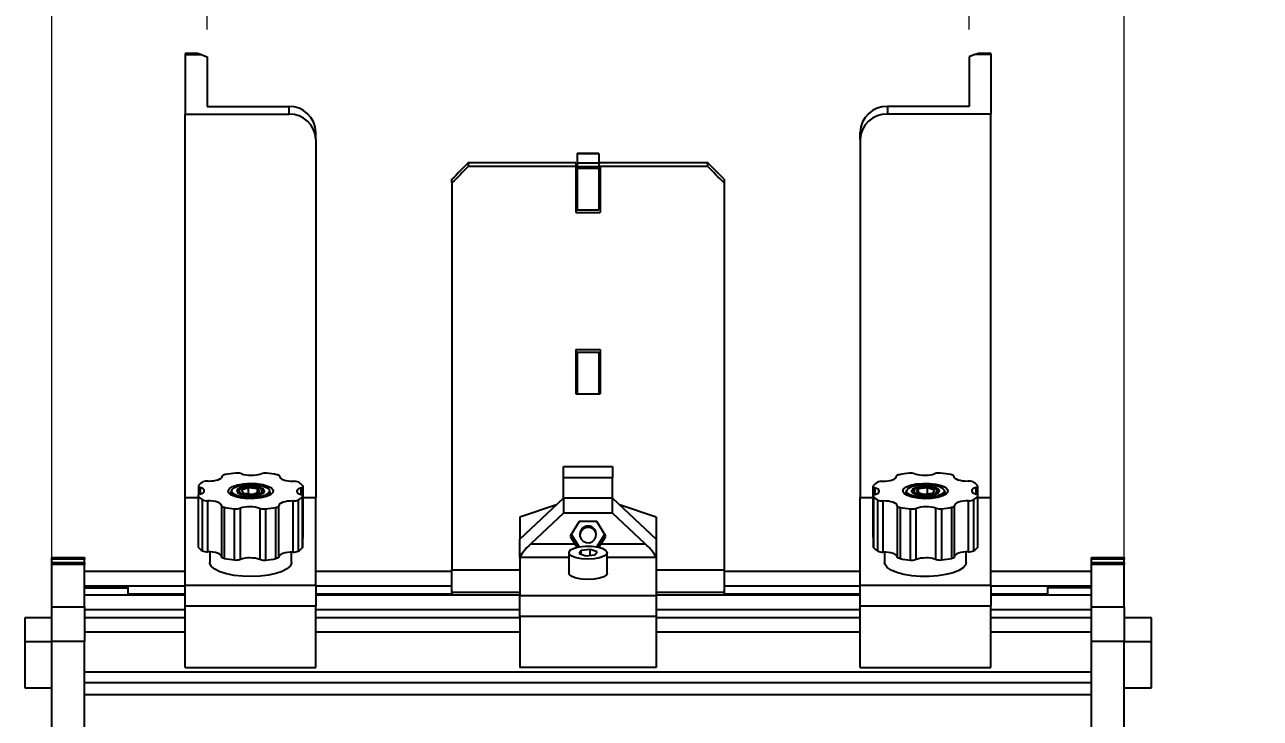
# Model space of a CAD drawing. Header units: millimetres. Extents: x 2 to 418, y 2 to 295.
# Drawn here: x 188.56 to 233.96, y 223.45 to 248.95 of the extents above; entities that cross this region are included whole.
import ezdxf

# ---------------------------------------------------------------- set-up
doc = ezdxf.new("R2010")
doc.units = ezdxf.units.MM
doc.styles.add('SLDTEXTSTYLE0', font='TXT', dxfattribs={"width": 0.75})
doc.dimstyles.new('SLDDIMSTYLE0', dxfattribs={"dimtxt": 0.18, "dimasz": 1.016, "dimexe": 0, "dimexo": 0.0625, "dimgap": 0, "dimtad": 0, "dimtih": 1, "dimtoh": 1, "dimdec": 0, "dimrnd": 1e-09, "dimzin": 0, "dimdsep": 46, "dimtxsty": 'Standard', "dimblk1": 'DOT', "dimblk2": 'DOT', "dimsah": 1, "dimcen": 0.09, "dimadec": 0, "dimazin": 0, "dimtfac": 1.016, "dimtdec": 0, "dimtofl": 0, "dimtmove": 0, "dimatfit": 3, "dimldrblk": 'DOT', "dimfxl": 1, "dimfrac": 2, "dimtolj": 1, "dimtzin": 0, "dimarcsym": 0})
doc.dimstyles.new('SLDDIMSTYLE2', dxfattribs={"dimtxt": 3.5, "dimasz": 3.302, "dimexe": 0, "dimexo": 0.0625, "dimgap": 0.875, "dimtad": 1, "dimlfac": 5, "dimrnd": 1e-09, "dimzin": 12, "dimdsep": 46, "dimtxsty": 'SLDTEXTSTYLE0', "dimsah": 1, "dimcen": 0.09, "dimadec": 0, "dimazin": 3, "dimtfac": 1, "dimtofl": 0, "dimtmove": 0, "dimatfit": 3, "dimfxl": 1, "dimfrac": 2, "dimtolj": 1, "dimtzin": 12, "dimarcsym": 0})

# ---------------------------------------------------------------- blocks, each defined once
blk = doc.blocks.new('_D_4')
at = {"color": 7, "linetype": 'Continuous', "lineweight": 18}
for p, q in [((189.559, 227.272), (189.559, 268.413)), ((228.959, 228.554), (228.959, 268.413)), ((189.559, 267.413), (228.959, 267.413))]:
    blk.add_line(p, q, dxfattribs=at)
for points in [[(189.559, 267.413), (192.861, 266.905), (192.861, 267.921)], [(228.959, 267.413), (225.657, 267.921), (225.657, 266.905)]]:
    blk.add_solid(points, dxfattribs=at)
at = {"color": 7, "linetype": 'Continuous', "lineweight": 18, "insert": (205.38, 271.925), "char_height": 3.5, "attachment_point": 1, "style": 'SLDTEXTSTYLE0'}
blk.add_mtext('197', dxfattribs=at)
blk = doc.blocks.new('_D_5')
at = {"color": 7, "linetype": 'Continuous', "lineweight": 18}
for p, q in [((195.259, 248.773), (195.259, 262.413)), ((223.259, 248.773), (223.259, 262.413)), ((195.259, 261.413), (223.259, 261.413))]:
    blk.add_line(p, q, dxfattribs=at)
for points in [[(195.259, 261.413), (198.561, 260.905), (198.561, 261.921)], [(223.259, 261.413), (219.957, 261.921), (219.957, 260.905)]]:
    blk.add_solid(points, dxfattribs=at)
at = {"color": 7, "linetype": 'Continuous', "lineweight": 18, "insert": (202.018, 265.925), "char_height": 3.5, "attachment_point": 1, "style": 'SLDTEXTSTYLE0'}
blk.add_mtext('75-150', dxfattribs=at)
blk = doc.blocks.new('_Dot')
at = {"color": 0, "linetype": 'ByBlock', "lineweight": -2}
blk.add_line((-0.5, 0), (-1, 0), dxfattribs=at)
at = {"color": 0, "linetype": 'ByBlock', "const_width": 0.5}
blk.add_lwpolyline([(-0.25, 0, 1), (0.25, 0, 1)], format="xyb", close=True, dxfattribs=at)

msp = doc.modelspace()

# ---------------------------------------------------------------- linework, layer by layer
at = {"color": 7, "linetype": 'Continuous', "lineweight": 25}
for p, q in [((194.864888, 247.888255), (194.45882, 247.888255)), ((194.45882, 247.888255), (194.45882, 247.852072)), ((194.45882, 247.852072), (195.043433, 247.852072)), ((194.45882, 247.852072), (194.45882, 245.667273)), ((195.043433, 247.852072), (195.25882, 247.773144)), ((195.25882, 247.773144), (195.25882, 245.940891)), ((223.474207, 247.852072), (223.25882, 247.773144)), ((223.25882, 247.773144), (223.25882, 245.940891)), ((224.05882, 247.852072), (223.474207, 247.852072)), ((224.05882, 247.888255), (223.652752, 247.888255)), ((224.05882, 247.888255), (224.05882, 247.852072)), ((224.05882, 247.852072), (224.05882, 245.667273)), ((194.45882, 245.667273), (198.25882, 245.667273)), ((194.45882, 231.571885), (194.45882, 245.667273)), ((195.25882, 245.940891), (198.25882, 245.940891)), ((198.25882, 245.940891), (198.25882, 245.667273)), ((220.25882, 245.940891), (220.25882, 245.667273)), ((223.25882, 245.940891), (220.25882, 245.940891)), ((224.05882, 245.667273), (220.25882, 245.667273)), ((224.05882, 231.571885), (224.05882, 245.667273)), ((199.25882, 244.727582), (199.25882, 245.001197)), ((199.25882, 244.727582), (199.25882, 231.571885)), ((219.25882, 244.727582), (219.25882, 245.001197)), ((219.25882, 244.727582), (219.25882, 231.571885)), ((204.85882, 243.869388), (204.85882, 243.733454)), ((208.80882, 243.869388), (204.85882, 243.869388)), ((208.80882, 243.869388), (208.80882, 243.733454)), ((209.65882, 244.221032), (208.85882, 244.221032)), ((208.85882, 244.197762), (208.85882, 244.221032)), ((209.65882, 244.197762), (208.85882, 244.197762)), ((208.85882, 244.197762), (208.85882, 243.733454)), ((208.86882, 243.869388), (209.70882, 243.869388)), ((208.86882, 243.733454), (208.86882, 243.869388)), ((209.65882, 244.221032), (209.65882, 244.197762)), ((209.65882, 244.197762), (209.65882, 243.733454)), ((213.65882, 243.869388), (209.70882, 243.869388)), ((213.65882, 243.733454), (213.65882, 243.869388)), ((208.80882, 243.733454), (204.85882, 243.733454)), ((208.80882, 243.733454), (208.80882, 242.042977)), ((208.85882, 243.733454), (209.65882, 243.733454)), ((208.85882, 243.733454), (208.85882, 242.143262)), ((208.86882, 243.674305), (208.86882, 243.733454)), ((208.86882, 243.733454), (209.70882, 243.733454)), ((208.86882, 243.674305), (209.70882, 243.674305)), ((209.65882, 243.733454), (209.65882, 242.143262)), ((209.70882, 243.733454), (209.70882, 243.674305)), ((213.65882, 243.733454), (209.70882, 243.733454)), ((209.70882, 243.674305), (209.70882, 242.042977)), ((204.25882, 243.140289), (204.25882, 243.276316)), ((204.25882, 243.140289), (204.25882, 228.909666)), ((214.25882, 243.276316), (214.25882, 243.140289)), ((214.25882, 243.140289), (214.25882, 228.909666)), ((208.80882, 242.179632), (208.85882, 242.179632)), ((208.80882, 242.042977), (209.70882, 242.042977)), ((208.85882, 242.143262), (209.65882, 242.143262)), ((209.65882, 242.179632), (209.70882, 242.179632)), ((208.80882, 237.008626), (209.70882, 237.008626)), ((208.80882, 237.008626), (208.80882, 235.382451)), ((209.70882, 237.008626), (209.70882, 235.382451)), ((208.80882, 236.730707), (208.85882, 236.730707)), ((208.85882, 236.911249), (209.65882, 236.911249)), ((208.85882, 236.911249), (208.85882, 235.382451)), ((209.65882, 236.911249), (209.65882, 235.382451)), ((209.65882, 236.730707), (209.70882, 236.730707)), ((208.80882, 235.382451), (209.70882, 235.382451)), ((208.85882, 235.382451), (209.65882, 235.382451)), ((208.35882, 232.709086), (210.15882, 232.709086)), ((208.35882, 232.298662), (208.35882, 232.709086)), ((210.15882, 232.709086), (210.15882, 232.298662)), ((195.818578, 232.353328), (195.818578, 232.340281)), ((197.930858, 232.325536), (197.930858, 232.347448)), ((210.15882, 232.298662), (208.35882, 232.298662)), ((208.35882, 231.546907), (208.35882, 232.298662)), ((210.15882, 231.546907), (210.15882, 232.298662)), ((220.586782, 232.347448), (220.586782, 232.325536)), ((222.699062, 232.340281), (222.699062, 232.353328)), ((194.45882, 231.571885), (194.928744, 231.571885)), ((194.45882, 228.343214), (194.45882, 231.571885)), ((194.928744, 231.638958), (194.928744, 229.759573)), ((194.936514, 231.620078), (194.936514, 229.740691)), ((194.939069, 231.990657), (194.939069, 231.660652)), ((196.15882, 231.808883), (196.15882, 231.656347)), ((196.779808, 231.924239), (196.527222, 231.843157)), ((196.527222, 231.843157), (196.606234, 231.727802)), ((196.606234, 231.727802), (196.937832, 231.693527)), ((197.111406, 231.889965), (196.779808, 231.924239)), ((196.779808, 231.709861), (196.779808, 231.924239)), ((196.937832, 231.693527), (197.190418, 231.774608)), ((197.190418, 231.774608), (197.111406, 231.889965)), ((197.111406, 231.749244), (197.111406, 231.889965)), ((197.55882, 231.656347), (197.55882, 231.808883)), ((198.769653, 229.727528), (198.769653, 231.606913)), ((198.77857, 229.747725), (198.77857, 231.62711)), ((198.788896, 230.099423), (198.788896, 231.978809)), ((198.788896, 231.571885), (199.25882, 231.571885)), ((199.25882, 228.343214), (199.25882, 231.571885)), ((219.25882, 231.571885), (219.728744, 231.571885)), ((219.25882, 228.343214), (219.25882, 231.571885)), ((219.728744, 231.978809), (219.728744, 230.099423)), ((219.73907, 231.62711), (219.73907, 229.747725)), ((219.747987, 231.606913), (219.747987, 229.727528)), ((220.95882, 231.808883), (220.95882, 231.656347)), ((221.406234, 231.889965), (221.327222, 231.774608)), ((221.327222, 231.774608), (221.579808, 231.693527)), ((221.737832, 231.924239), (221.406234, 231.889965)), ((221.406234, 231.749244), (221.406234, 231.889965)), ((221.579808, 231.693527), (221.911406, 231.727802)), ((221.990418, 231.843157), (221.737832, 231.924239)), ((221.737832, 231.709861), (221.737832, 231.924239)), ((221.911406, 231.727802), (221.990418, 231.843157)), ((222.35882, 231.656347), (222.35882, 231.808883)), ((223.578571, 231.660652), (223.578571, 231.990657)), ((223.581126, 229.740691), (223.581126, 231.620078)), ((223.588896, 229.759573), (223.588896, 231.638958)), ((223.588896, 231.571885), (224.05882, 231.571885)), ((224.05882, 228.343214), (224.05882, 231.571885)), ((195.090096, 229.610187), (195.090096, 231.489572)), ((195.272875, 231.453128), (195.272875, 229.573743)), ((195.786781, 231.270318), (195.786781, 229.390933)), ((195.889889, 231.210478), (195.889889, 229.331093)), ((196.268299, 229.275954), (196.268299, 231.155339)), ((196.472888, 231.173775), (196.472888, 229.29439)), ((197.207386, 229.291867), (197.207386, 231.171252)), ((197.410851, 231.151416), (197.410851, 229.272031)), ((197.792423, 229.324559), (197.792423, 231.203944)), ((197.899062, 229.385053), (197.899062, 231.264438)), ((198.423558, 229.562924), (198.423558, 231.442309)), ((198.608441, 231.477489), (198.608441, 229.598104)), ((206.75882, 230.0434), (208.35882, 231.546907)), ((208.097893, 231.301716), (206.75882, 230.843728)), ((208.35882, 231.546907), (208.35882, 230.999676)), ((210.15882, 231.546907), (208.35882, 231.546907)), ((210.15882, 230.999676), (210.15882, 231.546907)), ((210.15882, 231.546907), (211.75882, 230.0434)), ((211.75882, 230.843728), (210.419747, 231.301716)), ((219.909199, 229.598104), (219.909199, 231.477489)), ((220.094082, 231.442309), (220.094082, 229.562924)), ((220.618578, 231.264438), (220.618578, 229.385053)), ((220.725217, 231.203944), (220.725217, 229.324559)), ((221.106789, 229.272031), (221.106789, 231.151416)), ((221.310254, 231.171252), (221.310254, 229.291867)), ((222.044752, 229.29439), (222.044752, 231.173775)), ((222.249341, 231.155339), (222.249341, 229.275954)), ((222.627751, 229.331093), (222.627751, 231.210478)), ((222.730858, 229.390933), (222.730858, 231.270318)), ((223.244765, 229.573743), (223.244765, 231.453128)), ((223.427544, 231.489572), (223.427544, 229.610187)), ((206.75882, 230.843728), (206.75882, 230.0434)), ((208.35882, 230.999676), (207.15882, 229.872045)), ((210.15882, 230.999676), (208.35882, 230.999676)), ((208.92973, 230.689577), (208.600641, 230.153953)), ((209.58791, 230.689577), (208.92973, 230.689577)), ((209.916999, 230.153953), (209.58791, 230.689577)), ((211.35882, 229.872045), (210.15882, 230.999676)), ((211.75882, 230.843728), (211.75882, 230.0434)), ((208.643178, 230.223185), (208.930906, 229.75488)), ((208.95882, 230.236037), (208.95882, 230.188154)), ((209.55882, 230.188154), (209.55882, 230.236037)), ((209.586734, 229.75488), (209.874462, 230.223185)), ((206.75882, 229.359359), (206.75882, 230.0434)), ((207.15882, 229.872045), (208.773846, 229.872045)), ((208.600641, 230.153953), (208.773846, 229.872045)), ((208.92973, 229.756794), (208.92973, 229.754667)), ((209.58791, 229.756794), (209.58791, 229.754667)), ((209.743794, 229.872045), (209.916999, 230.153953)), ((209.743794, 229.872045), (211.35882, 229.872045)), ((211.75882, 230.0434), (211.75882, 229.359359)), ((189.55882, 229.368405), (190.75882, 229.368405)), ((189.55882, 229.308097), (189.55882, 229.368405)), ((190.75882, 229.308097), (189.55882, 229.308097)), ((189.55882, 229.167502), (189.55882, 229.308097)), ((190.75882, 229.368405), (190.75882, 229.308097)), ((190.75882, 229.167502), (190.75882, 229.308097)), ((195.35882, 229.572077), (195.35882, 229.177743)), ((198.35882, 229.177743), (198.35882, 229.562588)), ((206.75882, 229.359359), (206.75882, 227.970758)), ((208.55882, 229.54336), (208.55882, 228.791607)), ((209.006234, 229.624442), (208.927222, 229.509086)), ((208.927222, 229.509086), (209.179808, 229.428004)), ((209.337832, 229.658716), (209.006234, 229.624442)), ((209.006234, 229.483722), (209.006234, 229.624442)), ((209.179808, 229.428004), (209.511406, 229.462278)), ((209.590418, 229.577635), (209.337832, 229.658716)), ((209.337832, 229.444337), (209.337832, 229.658716)), ((209.511406, 229.462278), (209.590418, 229.577635)), ((209.95882, 228.791607), (209.95882, 229.54336)), ((211.75882, 229.359359), (211.75882, 227.970758)), ((220.15882, 229.562588), (220.15882, 229.177743)), ((223.15882, 229.177743), (223.15882, 229.572077)), ((227.75882, 229.368405), (228.95882, 229.368405)), ((227.75882, 229.308097), (227.75882, 229.368405)), ((228.95882, 229.308097), (227.75882, 229.308097)), ((227.75882, 229.167502), (227.75882, 229.308097)), ((228.95882, 229.368405), (228.95882, 229.308097)), ((228.95882, 229.167502), (228.95882, 229.308097)), ((190.75882, 229.167502), (189.55882, 229.167502)), ((189.55882, 229.107194), (189.55882, 229.167502)), ((190.75882, 229.107194), (189.55882, 229.107194)), ((189.55882, 227.55401), (189.55882, 229.107194)), ((190.75882, 229.167502), (190.75882, 229.107194)), ((190.75882, 227.55401), (190.75882, 229.107194)), ((194.45882, 228.855936), (190.75882, 228.855936)), ((204.25882, 228.855936), (199.25882, 228.855936)), ((204.25882, 228.078658), (204.25882, 228.909666)), ((214.25882, 228.909666), (214.25882, 228.078658)), ((219.25882, 228.855936), (214.25882, 228.855936)), ((227.75882, 228.855936), (224.05882, 228.855936)), ((228.95882, 229.167502), (227.75882, 229.167502)), ((227.75882, 229.107194), (227.75882, 229.167502)), ((228.95882, 229.107194), (227.75882, 229.107194)), ((227.75882, 227.55401), (227.75882, 229.107194)), ((228.95882, 229.167502), (228.95882, 229.107194)), ((228.95882, 227.55401), (228.95882, 229.107194)), ((190.75882, 228.325805), (194.45882, 228.325805)), ((192.35882, 228.307958), (190.75882, 228.307958)), ((190.75882, 228.24765), (192.35882, 228.24765)), ((194.45882, 227.982399), (190.75882, 227.982399)), ((192.35882, 228.24765), (192.35882, 228.307958)), ((192.35882, 227.982399), (192.35882, 228.24765)), ((194.45882, 228.017988), (192.35882, 228.017988)), ((194.45882, 228.343214), (199.25882, 228.343214)), ((194.45882, 227.574186), (194.45882, 228.343214)), ((199.25882, 228.343214), (199.25882, 227.574186)), ((199.25882, 228.325805), (204.25882, 228.325805)), ((204.25882, 228.017988), (199.25882, 228.017988)), ((206.75882, 227.982399), (199.25882, 227.982399)), ((204.25882, 228.078658), (204.25882, 227.982399)), ((206.75882, 227.970758), (211.75882, 227.970758)), ((206.75882, 227.20173), (206.75882, 227.970758)), ((219.25882, 227.982399), (211.75882, 227.982399)), ((211.75882, 227.970758), (211.75882, 227.20173)), ((214.25882, 228.325805), (219.25882, 228.325805)), ((214.25882, 228.078658), (214.25882, 227.982399)), ((219.25882, 228.017988), (214.25882, 228.017988)), ((219.25882, 228.343214), (224.05882, 228.343214)), ((219.25882, 227.574186), (219.25882, 228.343214)), ((224.05882, 228.343214), (224.05882, 227.574186)), ((224.05882, 228.325805), (227.75882, 228.325805)), ((226.15882, 228.017988), (224.05882, 228.017988)), ((227.75882, 227.982399), (224.05882, 227.982399)), ((227.75882, 228.307958), (226.15882, 228.307958)), ((226.15882, 228.24765), (226.15882, 228.307958)), ((227.75882, 228.24765), (226.15882, 228.24765)), ((226.15882, 227.982399), (226.15882, 228.24765)), ((189.55882, 227.55401), (190.75882, 227.55401)), ((189.55882, 226.272299), (189.55882, 227.55401)), ((190.75882, 227.55401), (190.75882, 226.272299)), ((199.25882, 227.574186), (194.45882, 227.574186)), ((194.45882, 225.318925), (194.45882, 227.574186)), ((199.25882, 225.318925), (199.25882, 227.574186)), ((224.05882, 227.574186), (219.25882, 227.574186)), ((219.25882, 225.318925), (219.25882, 227.574186)), ((224.05882, 225.318925), (224.05882, 227.574186)), ((227.75882, 227.55401), (228.95882, 227.55401)), ((227.75882, 226.272299), (227.75882, 227.55401)), ((228.95882, 227.55401), (228.95882, 226.272299)), ((189.55882, 227.142512), (188.55882, 227.142512)), ((188.55882, 227.142512), (188.55882, 226.268973)), ((190.75882, 227.452268), (194.45882, 227.452268)), ((194.45882, 227.144449), (190.75882, 227.144449)), ((199.25882, 227.452268), (206.75882, 227.452268)), ((206.75882, 227.144449), (199.25882, 227.144449)), ((211.75882, 227.20173), (206.75882, 227.20173)), ((206.75882, 227.20173), (206.75882, 225.322345)), ((211.75882, 227.452268), (219.25882, 227.452268)), ((211.75882, 227.20173), (211.75882, 225.322345)), ((219.25882, 227.144449), (211.75882, 227.144449)), ((224.05882, 227.452268), (227.75882, 227.452268)), ((227.75882, 227.144449), (224.05882, 227.144449)), ((229.95882, 227.142512), (228.95882, 227.142512)), ((229.95882, 226.268973), (229.95882, 227.142512)), ((194.45882, 226.614318), (190.75882, 226.614318)), ((206.75882, 226.614318), (199.25882, 226.614318)), ((219.25882, 226.614318), (211.75882, 226.614318)), ((227.75882, 226.614318), (224.05882, 226.614318)), ((189.55882, 226.268973), (188.55882, 226.268973)), ((188.55882, 226.268973), (188.55882, 225.093381)), ((190.75882, 226.272299), (189.55882, 226.272299)), ((189.55882, 222.242239), (189.55882, 226.272299)), ((190.75882, 222.242239), (190.75882, 226.272299)), ((228.95882, 226.272299), (227.75882, 226.272299)), ((227.75882, 222.242239), (227.75882, 226.272299)), ((228.95882, 222.242239), (228.95882, 226.272299)), ((229.95882, 226.268973), (228.95882, 226.268973)), ((229.95882, 224.568974), (229.95882, 226.268973)), ((194.45882, 225.318925), (199.25882, 225.318925)), ((211.75882, 225.322345), (206.75882, 225.322345)), ((219.25882, 225.318925), (224.05882, 225.318925)), ((188.55882, 225.093381), (188.55882, 224.568974)), ((190.75882, 225.157795), (227.75882, 225.157795)), ((227.75882, 224.756697), (190.75882, 224.756697)), ((188.55882, 224.568974), (189.55882, 224.568974)), ((227.75882, 224.312072), (190.75882, 224.312072)), ((228.95882, 224.568974), (229.95882, 224.568974))]:
    msp.add_line(p, q, dxfattribs=at)
at = {"color": 8, "linetype": 'Continuous', "lineweight": 25}
for p, q in [((195.818665, 232.351308), (195.818665, 232.341206)), ((197.930612, 232.32709), (197.930612, 232.344055)), ((220.587028, 232.344055), (220.587028, 232.32709)), ((222.698974, 232.341206), (222.698974, 232.351308)), ((195.001887, 231.940879), (195.001887, 231.691997)), ((198.723128, 231.674382), (198.723128, 231.9281)), ((219.794512, 231.9281), (219.794512, 231.674382)), ((223.515753, 231.691997), (223.515753, 231.940879)), ((208.55882, 229.359359), (206.75882, 229.359359)), ((211.75882, 229.359359), (209.95882, 229.359359)), ((204.25882, 228.909666), (206.75882, 228.909666)), ((211.75882, 228.909666), (214.25882, 228.909666)), ((206.75882, 228.078658), (204.25882, 228.078658)), ((214.25882, 228.078658), (211.75882, 228.078658))]:
    msp.add_line(p, q, dxfattribs=at)
at = {"color": 7, "linetype": 'Continuous', "lineweight": 25, "flags": 128}
for points in [[(195.294082, 232.175458), (195.396875, 232.17734), (195.496361, 232.186383), (195.588325, 232.202201), (195.668869, 232.224126), (195.734578, 232.251229), (195.782667, 232.282357), (195.811097, 232.316196), (195.818665, 232.351308)], [(195.925218, 232.413823), (195.901558, 232.408801), (195.880166, 232.402705), (195.861457, 232.395652), (195.845793, 232.387778), (195.833479, 232.379237), (195.824753, 232.370194), (195.819782, 232.360824), (195.818665, 232.351308)], [(197.439796, 231.606147), (197.239265, 231.556584), (197.004931, 231.529439), (196.757613, 231.527125), (196.519288, 231.549846), (196.311132, 231.595582), (196.151641, 231.660272), (196.054985, 231.738167), (196.029754, 231.822345), (196.078189, 231.905328), (196.195987, 231.97974), (196.372679, 232.038971), (196.592568, 232.077757), (196.836115, 232.092653), (197.081679, 232.082336), (197.307441, 232.047719), (197.493341, 231.991883), (197.622861, 231.919785), (197.684493, 231.837833), (197.67276, 231.753309), (197.588704, 231.673724), (197.439796, 231.606147)], [(196.348412, 231.64504), (196.220522, 231.7106), (196.1618, 231.78681), (196.178613, 231.865414), (196.269137, 231.93789), (196.42356, 231.996386), (196.625152, 232.034564), (196.852065, 232.048285), (197.07971, 232.036065), (197.283418, 231.999225), (197.441114, 231.941758), (197.53571, 231.869893), (197.556954, 231.791416), (197.502545, 231.714832), (197.378378, 231.648439), (197.197909, 231.599434), (196.980694, 231.573126), (196.750273, 231.572365), (196.531613, 231.597235), (196.348412, 231.64504)], [(197.930612, 232.344055), (197.930053, 232.353576), (197.925635, 232.362978), (197.91744, 232.37208), (197.90563, 232.380705), (197.890432, 232.388684), (197.872141, 232.395864), (197.851112, 232.402106), (197.827751, 232.407288)], [(197.930612, 232.344055), (197.936116, 232.308898), (197.962555, 232.274871), (198.008806, 232.243417), (198.072911, 232.21587), (198.152151, 232.193397), (198.243168, 232.176949), (198.342103, 232.167225), (198.444765, 232.164637)], [(220.072875, 232.164637), (220.175537, 232.167225), (220.274472, 232.176949), (220.365489, 232.193397), (220.444729, 232.21587), (220.508834, 232.243417), (220.555085, 232.274871), (220.581524, 232.308898), (220.587028, 232.344055)], [(220.689889, 232.407288), (220.666528, 232.402106), (220.645499, 232.395864), (220.627208, 232.388684), (220.61201, 232.380705), (220.6002, 232.37208), (220.592005, 232.362978), (220.587586, 232.353576), (220.587028, 232.344055)], [(222.239797, 232.011619), (222.388704, 231.944043), (222.47276, 231.864457), (222.484493, 231.779933), (222.42286, 231.697981), (222.293341, 231.625884), (222.10744, 231.570046), (221.881679, 231.53543), (221.636115, 231.525113), (221.392568, 231.540008), (221.17268, 231.578796), (220.995986, 231.638026), (220.878189, 231.712438), (220.829754, 231.79542), (220.854985, 231.879598), (220.95164, 231.957494), (221.111132, 232.022183), (221.319288, 232.067921), (221.557613, 232.090642), (221.80493, 232.088326), (222.039266, 232.061182), (222.239797, 232.011619)], [(221.148413, 231.972726), (221.331613, 232.020532), (221.550272, 232.0454), (221.780693, 232.04464), (221.997909, 232.018332), (222.178379, 231.969327), (222.302545, 231.902935), (222.356954, 231.82635), (222.33571, 231.747873), (222.241114, 231.676008), (222.083418, 231.618542), (221.87971, 231.581702), (221.652064, 231.56948), (221.425152, 231.583202), (221.22356, 231.621379), (221.069136, 231.679876), (220.978613, 231.752353), (220.961801, 231.830955), (221.020522, 231.907165), (221.148413, 231.972726)], [(222.698974, 232.351308), (222.697858, 232.360824), (222.692887, 232.370194), (222.684161, 232.379237), (222.671847, 232.387778), (222.656183, 232.395652), (222.637474, 232.402705), (222.616082, 232.408801), (222.592422, 232.413823)], [(222.698974, 232.351308), (222.706543, 232.316196), (222.734973, 232.282357), (222.783062, 232.251229), (222.848771, 232.224126), (222.929315, 232.202201), (223.021279, 232.186383), (223.120765, 232.17734), (223.223558, 232.175458)], [(194.994512, 231.689666), (194.975221, 231.682799), (194.958907, 231.675081), (194.945884, 231.666664), (194.936406, 231.657709), (194.930655, 231.648392), (194.928744, 231.638891), (194.93071, 231.629391), (194.936514, 231.620078)], [(194.947986, 232.010854), (194.941637, 232.001581), (194.939114, 231.992096), (194.940467, 231.982585), (194.945669, 231.97323), (194.95462, 231.964211), (194.967146, 231.955706), (194.983004, 231.947878), (195.001887, 231.940879)], [(194.994512, 231.689666), (195.063305, 231.715858), (195.114958, 231.746312), (195.147282, 231.77974), (195.158906, 231.814721), (195.149338, 231.849776), (195.118983, 231.883419), (195.069128, 231.914221), (195.001887, 231.940879)], [(196.15882, 231.785754), (196.13899, 231.756446), (196.136697, 231.678334), (196.143676, 231.664799)], [(197.215805, 231.684309), (197.328015, 231.740517), (197.368795, 231.807132), (197.331934, 231.874013), (197.223047, 231.930979), (197.05871, 231.969357), (196.863941, 231.983304), (196.668392, 231.970698), (196.501835, 231.933455), (196.389624, 231.87725), (196.348846, 231.810634), (196.385705, 231.743753), (196.494593, 231.686788), (196.65893, 231.648408), (196.853699, 231.634462), (197.049247, 231.647069), (197.215805, 231.684309)], [(197.159807, 231.703851), (197.254416, 231.751241), (197.288798, 231.807406), (197.257721, 231.863797), (197.165914, 231.911826), (197.027355, 231.944184), (196.863138, 231.955944), (196.698263, 231.945315), (196.557832, 231.913916), (196.463224, 231.866525), (196.428841, 231.81036), (196.459919, 231.753969), (196.551727, 231.705939), (196.690285, 231.673581), (196.854503, 231.661822), (197.019376, 231.672451), (197.159807, 231.703851)], [(197.573964, 231.664799), (197.57865, 231.673382), (197.580943, 231.751493), (197.55882, 231.785754)], [(198.723128, 231.9281), (198.654335, 231.901908), (198.602682, 231.871455), (198.570359, 231.838027), (198.558734, 231.803045), (198.568302, 231.76799), (198.598657, 231.734348), (198.648511, 231.703545), (198.715753, 231.676887)], [(198.769653, 231.606913), (198.776003, 231.616186), (198.778526, 231.625669), (198.777173, 231.635182), (198.771971, 231.644537), (198.76302, 231.653555), (198.750494, 231.662061), (198.734636, 231.669888), (198.715753, 231.676887)], [(198.723128, 231.9281), (198.742419, 231.934966), (198.758733, 231.942684), (198.771756, 231.951101), (198.781234, 231.960057), (198.786984, 231.969375), (198.788895, 231.978876), (198.78693, 231.988375), (198.781127, 231.997688)], [(219.736513, 231.997688), (219.73071, 231.988375), (219.728745, 231.978876), (219.730656, 231.969375), (219.736406, 231.960057), (219.745884, 231.951101), (219.758907, 231.942684), (219.775221, 231.934966), (219.794512, 231.9281)], [(219.801887, 231.676887), (219.783004, 231.669888), (219.767146, 231.662061), (219.75462, 231.653555), (219.745669, 231.644537), (219.740467, 231.635182), (219.739114, 231.625669), (219.741637, 231.616186), (219.747987, 231.606913)], [(219.801887, 231.676887), (219.869128, 231.703545), (219.918983, 231.734348), (219.949338, 231.76799), (219.958906, 231.803045), (219.947281, 231.838027), (219.914958, 231.871455), (219.863305, 231.901908), (219.794512, 231.9281)], [(220.95882, 231.785754), (220.936697, 231.751493), (220.93899, 231.673382), (220.943676, 231.664799)], [(222.015805, 231.933455), (221.849248, 231.970698), (221.653699, 231.983304), (221.45893, 231.969357), (221.294593, 231.930979), (221.185706, 231.874013), (221.148845, 231.807132), (221.189625, 231.740517), (221.301835, 231.684309), (221.468393, 231.647069), (221.663941, 231.634462), (221.85871, 231.648408), (222.023047, 231.686788), (222.131935, 231.743753), (222.168794, 231.810634), (222.128016, 231.87725), (222.015805, 231.933455)], [(221.959808, 231.913916), (221.819377, 231.945315), (221.654502, 231.955944), (221.490285, 231.944184), (221.351726, 231.911826), (221.259919, 231.863797), (221.228842, 231.807406), (221.263224, 231.751241), (221.357833, 231.703851), (221.498263, 231.672451), (221.663137, 231.661822), (221.827355, 231.673581), (221.965913, 231.705939), (222.057721, 231.753969), (222.088799, 231.81036), (222.054416, 231.866525), (221.959808, 231.913916)], [(222.373964, 231.664799), (222.380943, 231.678334), (222.37865, 231.756446), (222.35882, 231.785754)], [(223.515753, 231.940879), (223.448512, 231.914221), (223.398657, 231.883419), (223.368302, 231.849776), (223.358734, 231.814721), (223.370358, 231.77974), (223.402682, 231.746312), (223.454335, 231.715858), (223.523128, 231.689666)], [(223.515753, 231.940879), (223.534636, 231.947878), (223.550494, 231.955706), (223.56302, 231.964211), (223.571971, 231.97323), (223.577173, 231.982585), (223.578526, 231.992096), (223.576003, 232.001581), (223.569654, 232.010854)], [(223.581126, 231.620078), (223.58693, 231.629391), (223.588896, 231.638891), (223.586985, 231.648392), (223.581233, 231.657709), (223.571756, 231.666664), (223.558733, 231.675081), (223.542419, 231.682799), (223.523128, 231.689666)], [(195.787029, 231.273711), (195.781523, 231.308869), (195.755085, 231.342894), (195.708834, 231.374349), (195.644729, 231.401895), (195.565489, 231.424369), (195.474473, 231.440817), (195.375536, 231.450542), (195.272875, 231.453128)], [(195.787029, 231.273711), (195.787586, 231.264189), (195.792006, 231.254786), (195.8002, 231.245686), (195.812011, 231.237062), (195.827208, 231.229082), (195.8455, 231.221901), (195.866528, 231.215661), (195.889889, 231.210478)], [(197.792423, 231.203944), (197.816082, 231.208964), (197.837474, 231.21506), (197.856182, 231.222114), (197.871847, 231.229988), (197.884161, 231.238529), (197.892888, 231.247571), (197.897858, 231.256943), (197.898975, 231.266459)], [(198.423558, 231.442309), (198.320766, 231.440427), (198.221279, 231.431383), (198.129315, 231.415564), (198.048771, 231.39364), (197.983062, 231.366538), (197.934973, 231.335408), (197.906542, 231.30157), (197.898975, 231.266459)], [(220.618665, 231.266459), (220.611098, 231.30157), (220.582667, 231.335408), (220.534578, 231.366538), (220.468869, 231.39364), (220.388325, 231.415564), (220.296361, 231.431383), (220.196874, 231.440427), (220.094082, 231.442309)], [(220.618665, 231.266459), (220.619782, 231.256943), (220.624752, 231.247571), (220.633479, 231.238529), (220.645793, 231.229988), (220.661457, 231.222114), (220.680166, 231.21506), (220.701558, 231.208964), (220.725217, 231.203944)], [(222.627751, 231.210478), (222.651112, 231.215661), (222.67214, 231.221901), (222.690432, 231.229082), (222.705629, 231.237062), (222.71744, 231.245686), (222.725634, 231.254786), (222.730054, 231.264189), (222.730611, 231.273711)], [(223.244765, 231.453128), (223.142104, 231.450542), (223.043167, 231.440817), (222.952151, 231.424369), (222.872911, 231.401895), (222.808806, 231.374349), (222.762555, 231.342894), (222.736117, 231.308869), (222.730611, 231.273711)], [(209.017888, 230.356124), (208.967823, 230.256698), (208.96206, 230.146837), (209.001475, 230.043265), (209.08007, 229.961752), (209.185877, 229.914707), (209.302789, 229.909291), (209.413007, 229.946329), (209.499752, 230.020184), (209.549817, 230.11961), (209.55558, 230.229472), (209.516165, 230.333044), (209.43757, 230.414556), (209.331763, 230.461602), (209.214851, 230.467017), (209.104633, 230.429979), (209.017888, 230.356124)], [(208.748413, 229.707203), (208.931614, 229.755008), (209.150272, 229.779879), (209.380694, 229.779117), (209.597909, 229.752809), (209.778378, 229.703804), (209.902545, 229.637411), (209.956955, 229.560827), (209.93571, 229.48235), (209.841114, 229.410485), (209.683418, 229.353018), (209.47971, 229.316178), (209.252065, 229.303958), (209.025152, 229.317679), (208.82356, 229.355857), (208.669136, 229.414353), (208.578613, 229.486829), (208.561801, 229.565433), (208.620522, 229.641643), (208.748413, 229.707203)], [(195.786781, 229.412844), (195.781523, 229.429484), (195.755085, 229.463509), (195.708834, 229.494962), (195.644729, 229.52251), (195.565489, 229.544984), (195.474473, 229.561432), (195.375536, 229.571155), (195.272875, 229.573743)], [(195.889889, 229.331093), (195.866528, 229.336275), (195.8455, 229.342516), (195.827208, 229.349697), (195.812011, 229.357676), (195.8002, 229.3663), (195.792006, 229.375401), (195.787586, 229.384804), (195.786781, 229.390933)], [(197.899062, 229.385053), (197.897858, 229.377558), (197.892888, 229.368186), (197.884161, 229.359143), (197.871847, 229.350603), (197.856182, 229.342729), (197.837474, 229.335675), (197.816082, 229.329579), (197.792423, 229.324559)], [(198.423558, 229.562924), (198.320766, 229.56104), (198.221279, 229.551998), (198.129315, 229.536179), (198.048771, 229.514255), (197.983062, 229.487153), (197.934973, 229.456023), (197.906542, 229.422185), (197.899062, 229.3981)], [(220.618578, 229.3981), (220.611098, 229.422185), (220.582667, 229.456023), (220.534578, 229.487153), (220.468869, 229.514255), (220.388325, 229.536179), (220.296361, 229.551998), (220.196874, 229.56104), (220.094082, 229.562924)], [(220.725217, 229.324559), (220.701558, 229.329579), (220.680166, 229.335675), (220.661457, 229.342729), (220.645793, 229.350603), (220.633479, 229.359143), (220.624752, 229.368186), (220.619782, 229.377558), (220.618578, 229.385053)], [(222.730858, 229.390933), (222.730054, 229.384804), (222.725634, 229.375401), (222.71744, 229.3663), (222.705629, 229.357676), (222.690432, 229.349697), (222.67214, 229.342516), (222.651112, 229.336275), (222.627751, 229.331093)], [(223.244765, 229.573743), (223.142104, 229.571155), (223.043167, 229.561432), (222.952151, 229.544984), (222.872911, 229.52251), (222.808806, 229.494962), (222.762555, 229.463509), (222.736117, 229.429484), (222.730858, 229.412844)], [(198.35882, 229.177743), (198.357786, 229.158703), (198.310774, 229.048938), (198.195869, 228.945194), (198.018445, 228.852326), (197.786799, 228.774674), (197.511761, 228.715869), (197.206192, 228.67866), (196.884382, 228.664787), (196.561375, 228.674901), (196.252277, 228.708527), (195.971539, 228.764093), (195.732291, 228.839), (195.545718, 228.929746), (195.420544, 229.032089), (195.362621, 229.141243), (195.35882, 229.177743)], [(220.608863, 228.811352), (220.403122, 228.897116), (220.256096, 228.996001), (220.17466, 229.103384), (220.15882, 229.177743)], [(223.15882, 229.177743), (223.13471, 229.08613), (223.042622, 228.979758), (222.885829, 228.882644), (222.671662, 228.799328), (222.410136, 228.733707), (222.11348, 228.688848), (221.795563, 228.66685), (221.471254, 228.668741), (221.155714, 228.694432), (220.863699, 228.74272), (220.608863, 228.811352)], [(209.95882, 228.791607), (209.93571, 228.730597), (209.841114, 228.65873), (209.683418, 228.601264), (209.47971, 228.564425), (209.252065, 228.552203), (209.025152, 228.565924), (208.82356, 228.604102), (208.669136, 228.6626), (208.578613, 228.735076), (208.55882, 228.791607)]]:
    msp.add_lwpolyline(points, dxfattribs=at)
at = {"color": 7, "linetype": 'Continuous', "lineweight": 25}
for centre, radius, start, end in [((198.288062, 244.970074), 0.971257, 1.8362816, 91.7252619), ((198.288067, 244.696462), 0.971251, 1.836111, 91.7256138), ((220.229578, 244.970074), 0.971257, 88.2747381, 178.1637184), ((220.229573, 244.696462), 0.971251, 88.2743862, 178.163889), ((196.768353, 227.701329), 4.787324, 95.5327016, 100.1437438), ((196.362496, 231.984341), 0.485218, 72.2707801, 96.5925293), ((197.390273, 231.973504), 0.492479, 83.1114188, 107.1867525), ((221.127367, 231.973504), 0.492479, 72.8132475, 96.8885812), ((222.155144, 231.984341), 0.485218, 83.4074707, 107.7292199), ((221.749287, 227.701329), 4.787324, 79.8562562, 84.4672984), ((195.48851, 231.502685), 0.74189, 120.7488941, 136.7671774), ((195.269786, 231.799739), 0.376504, 86.300153, 115.2470945), ((196.881498, 233.608437), 1.219789, 252.2808643, 287.325552), ((196.963452, 227.801773), 4.685913, 79.3711524, 84.0482275), ((198.467066, 231.799895), 0.365423, 63.9497983, 93.4988836), ((198.263847, 231.544566), 0.687676, 41.2174649, 58.0702139), ((220.253793, 231.544566), 0.687676, 121.9297861, 138.7825351), ((220.050574, 231.799895), 0.365423, 86.5011164, 116.0502017), ((221.554188, 227.801773), 4.685913, 95.9517725, 100.6288476), ((221.636142, 233.608437), 1.219789, 252.674448, 287.7191357), ((223.247854, 231.799739), 0.376504, 64.7529055, 93.699847), ((223.02913, 231.502685), 0.74189, 43.2328226, 59.2511059), ((195.453758, 232.073159), 0.687622, 221.2167908, 238.0708879), ((198.22914, 232.115069), 0.741874, 300.7487203, 316.7673512), ((220.2885, 232.115069), 0.741874, 223.2326488, 239.2512797), ((223.063882, 232.073159), 0.687622, 301.9291121, 318.7832092), ((195.250581, 231.817891), 0.365444, 243.9502075, 273.4974863), ((196.754204, 235.816107), 4.686028, 259.3712099, 264.04817), ((196.327369, 231.644237), 0.492453, 263.110785, 287.1873864), ((196.836141, 230.009301), 1.219817, 72.281274, 107.3251423), ((197.355145, 231.63343), 0.485223, 252.2708921, 276.5924173), ((196.949283, 235.916474), 4.787361, 275.5326998, 280.1437153), ((198.447859, 231.818), 0.376477, 266.2991865, 295.2481458), ((220.069781, 231.818), 0.376477, 244.7518542, 273.7008135), ((221.568357, 235.916474), 4.787361, 259.8562847, 264.4673002), ((221.162495, 231.63343), 0.485223, 263.4075827, 287.7291079), ((221.681498, 230.009301), 1.219817, 72.6748577, 107.718726), ((222.190271, 231.644237), 0.492453, 252.8126136, 276.889215), ((221.763436, 235.816107), 4.686028, 275.95183, 280.6287901), ((223.267059, 231.817891), 0.365444, 266.5025137, 296.0497925), ((209.257134, 230.222973), 0.2986, 59.4700462, 177.4923965), ((209.280262, 230.23304), 0.278574, 0.6164213, 62.5170226), ((194.956809, 229.760082), 0.028069, 181.0390809, 223.6943501), ((198.749485, 229.748499), 0.029095, 313.8819513, 358.4757758), ((198.755978, 230.101785), 0.033003, 313.2013863, 355.896519), ((219.761662, 230.101785), 0.033003, 184.103481, 226.7986137), ((219.768155, 229.748499), 0.029095, 181.5242242, 226.1180487), ((223.560831, 229.760082), 0.028069, 316.3056499, 358.9609191), ((195.453792, 230.193819), 0.687679, 221.2178591, 238.0704654), ((195.250578, 229.93849), 0.365428, 243.9495522, 273.4981416), ((196.754204, 233.936722), 4.686028, 259.3712099, 264.04817), ((196.327369, 229.764851), 0.492453, 263.110785, 287.1873864), ((196.836141, 228.129916), 1.219817, 72.281274, 107.3251423), ((197.355145, 229.754045), 0.485223, 252.2708921, 276.5924173), ((196.949283, 234.037089), 4.787361, 275.5326998, 280.1437153), ((198.447859, 229.938615), 0.376477, 266.2991865, 295.2481458), ((198.22914, 230.235684), 0.741874, 300.7487203, 316.7673512), ((220.2885, 230.235684), 0.741874, 223.2326488, 239.2512797), ((220.069781, 229.938615), 0.376477, 244.7518542, 273.7008135), ((221.568357, 234.037089), 4.787361, 259.8562847, 264.4673002), ((221.162495, 229.754045), 0.485223, 263.4075827, 287.7291079), ((221.681498, 228.129916), 1.219817, 72.6748577, 107.718726), ((222.190271, 229.764851), 0.492453, 252.8126136, 276.889215), ((221.763436, 233.936722), 4.686028, 275.95183, 280.6287901), ((223.267062, 229.93849), 0.365428, 266.5018584, 296.0504478), ((223.063848, 230.193819), 0.687679, 301.9295346, 318.7821409)]:
    msp.add_arc(centre, radius, start, end, dxfattribs=at)
for centre, major_axis, ratio, start_param, end_param in [((195.25882, 247.288256), (-0.546058, 0.546058), 0.455330984, 5.506841135, 5.855906986), ((223.25882, 247.288256), (0.546058, 0.546058), 0.455330984, 0.427278321, 0.776344172), ((204.85882, 240.980734), (16.938082, 16.938082), 0.085582747, 1.485421614, 1.520723063), ((213.65882, 240.980734), (16.938082, -16.938082), 0.085582747, 1.620869591, 1.65617104), ((204.85882, 240.980734), (16.140996, 16.140996), 0.085582747, 1.485421614, 1.522467123), ((213.65882, 240.980734), (16.140996, -16.140996), 0.085582747, 1.61912553, 1.65617104), ((207.15882, 229.735237), (0.393923, 0.393923), 0.176326981, 1.396263402, 2.967059728), ((208.773846, 229.735237), (-0.222906, 0.398572), 0.151498192, 4.634832251, 4.97692945), ((209.743794, 229.735237), (0.222906, 0.398572), 0.151498192, 1.306255857, 1.648353056), ((211.35882, 229.735237), (-0.393923, 0.393923), 0.176326981, 3.316125579, 4.886921906)]:
    msp.add_ellipse(centre, major_axis=major_axis, ratio=ratio, start_param=start_param, end_param=end_param, dxfattribs=at)

# ---------------------------------------------------------------- dimensions: what is measured, and where the dimension line sits
at = {"color": 7, "linetype": 'Continuous', "lineweight": 18}
for base, p1, p2, picture, middle in [((228.95882, 267.413212), (189.55882, 226.272298), (228.95882, 227.554011), '_D_4', (209.25882, 267.413212)), ((223.25882, 261.413212), (195.25882, 247.773144), (223.25882, 247.773144), '_D_5', (209.25882, 261.413212))]:
    dim = msp.add_linear_dim(base=base, p1=p1, p2=p2, dimstyle='SLDDIMSTYLE2', dxfattribs=at)
    dim.commit()
    dim.dimension.update_dxf_attribs({"geometry": picture, "text_midpoint": middle, "dimtype": 160})

# ---------------------------------------------------------------- leaders
at = {"color": 7, "linetype": 'Continuous', "lineweight": 0}
msp.add_leader([(230.539914, 211.459363), (250.547177, 229.974266)], dimstyle='SLDDIMSTYLE0', dxfattribs=at)

doc.saveas('drawing.dxf')
